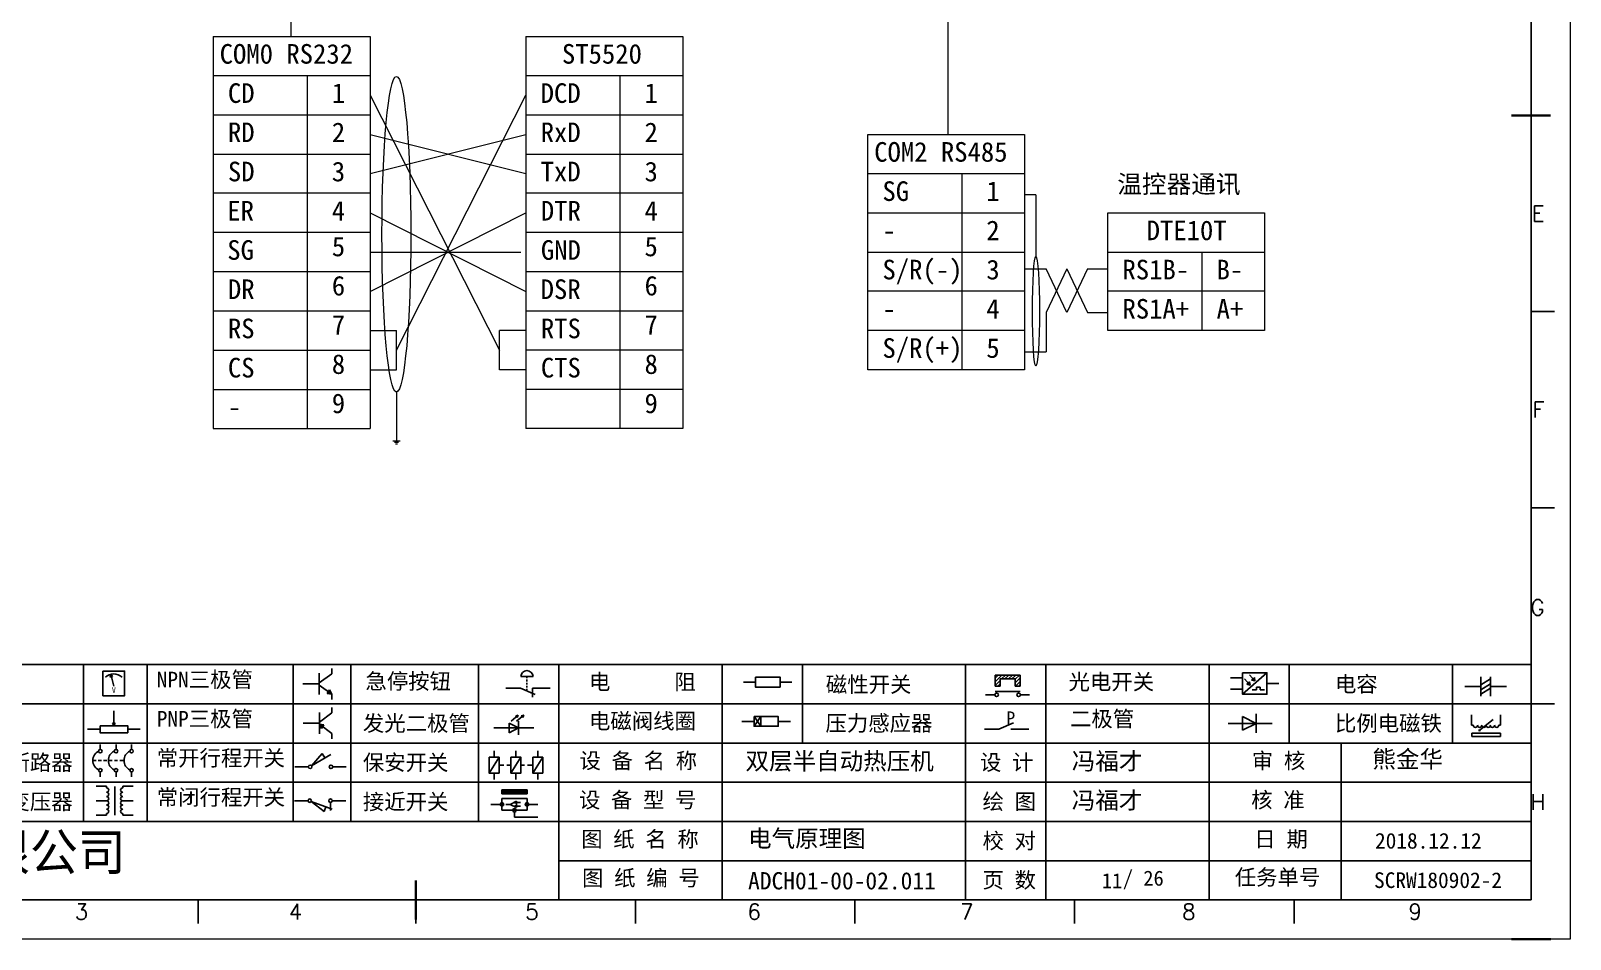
# Model space of a CAD drawing. Extents: x 33864 to 41687, y -3582 to -110.
# Drawn here: x 39065 to 39261.3, y -2914.6 to -2798.9 of the extents above; entities that cross this region are included whole.
import ezdxf
from ezdxf.enums import TextEntityAlignment as Align

# ---------------------------------------------------------------- set-up
doc = ezdxf.new("R2010")
doc.units = 0
doc.header["$MEASUREMENT"] = 0
doc.layers.add('AE_BOR', color=1, linetype='Continuous')
doc.layers.add('细实线层', color=7, linetype='Continuous')
doc.styles.add('WD', font='romans.shx', dxfattribs={"bigfont": 'gbcbig.shx'})
doc.styles.add('汉字', font='')
doc.styles.get('汉字').set_extended_font_data('新宋体')

# ---------------------------------------------------------------- blocks, each defined once
blk = doc.blocks.new('磁性开关')
at = {"linetype": 'ByBlock'}
h = blk.add_hatch(dxfattribs=at)
h.set_pattern_fill('ANSI31', color=256, scale=0.1, style=0)
h.set_pattern_definition([(45, (0, 0), (-0.224506403, 0.224506403), [])])
h.paths.add_polyline_path([(-1907.69, -775.29), (-1910.88, -775.29), (-1910.88, -776.69), (-1910.25, -776.69), (-1910.25, -775.79), (-1908.31, -775.79), (-1908.31, -776.69), (-1907.69, -776.69)])
for p, q in [((-1910.88, -776.69), (-1910.88, -775.29)), ((-1910.88, -775.29), (-1907.69, -775.29)), ((-1907.69, -775.29), (-1907.69, -776.69)), ((-1910.88, -776.69), (-1910.25, -776.69)), ((-1910.88, -777.39), (-1907.69, -777.39)), ((-1910.25, -776.69), (-1910.25, -775.79)), ((-1910.25, -775.79), (-1908.31, -775.79)), ((-1908.31, -776.69), (-1908.31, -775.79)), ((-1908.31, -776.69), (-1907.69, -776.69)), ((-1910.91, -777.81), (-1912.09, -777.81)), ((-1907.66, -777.81), (-1906.48, -777.81))]:
    blk.add_line(p, q, dxfattribs=at)
for centre in [(-1910.68, -777.81), (-1907.88, -777.81)]:
    blk.add_circle(centre, 0.225, dxfattribs=at)
blk = doc.blocks.new('光电开关')
at = {"linetype": 'ByBlock'}
h = blk.add_hatch(dxfattribs=at)
h.set_pattern_fill('ANSI31', color=256, scale=0.01, style=0)
h.set_pattern_definition([(45, (0.172267, 0), (-0.0224506403, 0.0224506403), [])])
h.paths.add_polyline_path([(-1882.44, -776.34), (-1882.5, -775.91), (-1882.68, -776.07)])
h.paths.add_polyline_path([(-1882.44, -776.34), (-1882.68, -776.07), (-1882.86, -776.23)])
h.paths.add_polyline_path([(-1883.11, -776.45), (-1883.29, -776.61), (-1883.05, -776.88)])
h.paths.add_polyline_path([(-1883.29, -776.61), (-1883.47, -776.77), (-1883.05, -776.88)])
for p, q in [((-1880.91, -775.3), (-1884.01, -778.05)), ((-1884.01, -775.96), (-1885.56, -775.96)), ((-1884.01, -777.39), (-1885.56, -777.39)), ((-1883.75, -776.09), (-1883.05, -776.88)), ((-1883.11, -776.45), (-1883.47, -776.77)), ((-1883.05, -776.88), (-1883.47, -776.77)), ((-1883.14, -775.55), (-1882.44, -776.34)), ((-1883.05, -776.88), (-1883.11, -776.45)), ((-1882.5, -775.91), (-1882.86, -776.23)), ((-1882.44, -776.34), (-1882.86, -776.23)), ((-1882.44, -776.34), (-1882.5, -775.91)), ((-1882.23, -777.47), (-1882.23, -777.14)), ((-1882.23, -777.14), (-1881.78, -777.14)), ((-1881.78, -777.47), (-1881.78, -777.14)), ((-1879.37, -776.67), (-1880.91, -776.67)), ((-1882.78, -777.47), (-1882.23, -777.47)), ((-1881.23, -777.47), (-1881.78, -777.47))]:
    blk.add_line(p, q, dxfattribs=at)
blk.add_lwpolyline([(-1884.01, -775.3), (-1880.91, -775.3), (-1880.91, -778.05), (-1884.01, -778.05)], close=True, dxfattribs=at)
blk = doc.blocks.new('电磁阀线圈')
at = {"linetype": 'ByBlock'}
for p, q in [((-1854.61, -796.54), (-1856.17, -796.54)), ((-1854.61, -795.92), (-1853.75, -797.16)), ((-1853.75, -795.92), (-1854.61, -797.16)), ((-1853.75, -795.92), (-1853.75, -797.16)), ((-1851.53, -796.54), (-1849.97, -796.54))]:
    blk.add_line(p, q, dxfattribs=at)
blk.add_lwpolyline([(-1854.61, -795.92), (-1851.53, -795.92), (-1851.53, -797.16), (-1854.61, -797.16)], close=True, dxfattribs=at)
blk = doc.blocks.new('电压表')
at = {"linetype": 'ByBlock'}
for p, q in [((-1814.84, -780.75), (-1814.91, -781.13)), ((-1814.6, -781.05), (-1814.91, -781.13)), ((-1814.84, -780.75), (-1814.46, -782.26)), ((-1814.84, -780.75), (-1814.6, -781.05))]:
    blk.add_line(p, q, dxfattribs=at)
blk.add_lwpolyline([(-1815.84, -780.34), (-1813.07, -780.34), (-1813.07, -783.49), (-1815.84, -783.49)], close=True, dxfattribs=at)
blk.add_arc((-1814.46, -782.26), 1.56, 46.8313, 133.1687, dxfattribs=at)
at = {"linetype": 'ByBlock', "insert": (-1814.7, -782.39), "char_height": 0.75, "width": 0.6768, "attachment_point": 1}
blk.add_mtext('V', dxfattribs=at)
blk = doc.blocks.new('电位器')
at = {"linetype": 'ByBlock'}
for p, q in [((-1814.45, -787.3), (-1814.62, -786.96)), ((-1814.62, -786.96), (-1814.27, -786.96)), ((-1814.45, -787.3), (-1814.45, -785.39)), ((-1814.45, -787.3), (-1814.27, -786.96)), ((-1816.21, -787.75), (-1817.79, -787.75)), ((-1812.68, -787.75), (-1811.1, -787.75))]:
    blk.add_line(p, q, dxfattribs=at)
blk.add_lwpolyline([(-1816.21, -787.3), (-1812.68, -787.3), (-1812.68, -788.2), (-1816.21, -788.2)], close=True, dxfattribs=at)
blk = doc.blocks.new('三相断路器')
at = {"linetype": 'ByBlock'}
for p, q in [((-1816.17, -790.33), (-1816.17, -789.7)), ((-1814.17, -790.33), (-1814.17, -789.7)), ((-1812.18, -790.33), (-1812.18, -789.7)), ((-1817.14, -791.74), (-1816.72, -791.74)), ((-1816.45, -791.74), (-1816.03, -791.74)), ((-1815.76, -791.74), (-1815.34, -791.74)), ((-1815.07, -791.74), (-1814.65, -791.74)), ((-1814.38, -791.74), (-1813.96, -791.74)), ((-1813.69, -791.74), (-1813.27, -791.74)), ((-1816.17, -793.19), (-1816.17, -793.83)), ((-1814.17, -793.19), (-1814.17, -793.83)), ((-1812.18, -793.19), (-1812.18, -793.83))]:
    blk.add_line(p, q, dxfattribs=at)
for centre in [(-1816.17, -790.55), (-1814.17, -790.55), (-1812.18, -790.55), (-1816.17, -792.98), (-1814.17, -792.98), (-1812.18, -792.98)]:
    blk.add_circle(centre, 0.219, dxfattribs=at)
for centre in [(-1815.81, -791.74), (-1813.82, -791.74), (-1811.83, -791.74)]:
    blk.add_arc(centre, 1.32, 115.5791, 244.4209, dxfattribs=at)
blk = doc.blocks.new('三相变压器')
at = {"linetype": 'ByBlock'}
for p, q in [((-1816.69, -795.03), (-1815.37, -795.03)), ((-1815.37, -795.03), (-1815.37, -795.24)), ((-1814.34, -798.7), (-1814.34, -795.04)), ((-1812, -795.03), (-1813.32, -795.03)), ((-1813.32, -795.03), (-1813.32, -795.24)), ((-1816.69, -796.87), (-1815.37, -796.87)), ((-1812, -796.87), (-1813.32, -796.87)), ((-1816.69, -798.71), (-1815.37, -798.71)), ((-1815.37, -798.71), (-1815.37, -798.5)), ((-1813.32, -798.71), (-1813.32, -798.5)), ((-1812, -798.71), (-1813.32, -798.71))]:
    blk.add_line(p, q, dxfattribs=at)
for centre, start, end in [((-1815.37, -795.51), 270, 90), ((-1815.37, -796.06), 270, 90), ((-1815.37, -796.6), 270, 90), ((-1815.37, -797.14), 270, 90), ((-1813.32, -795.51), 90, 270), ((-1813.32, -796.06), 90, 270), ((-1813.32, -796.6), 90, 270), ((-1813.32, -797.14), 90, 270), ((-1815.37, -797.68), 270, 90), ((-1815.37, -798.23), 270, 90), ((-1813.32, -797.68), 90, 270), ((-1813.32, -798.23), 90, 270)]:
    blk.add_arc(centre, 0.271, start, end, dxfattribs=at)
blk = doc.blocks.new('压力感应器')
at = {"linetype": 'ByBlock'}
for p, q in [((-1815.59, -777.73), (-1813.71, -776.93)), ((-1817.44, -777.73), (-1815.59, -777.73)), ((-1811.78, -777.73), (-1814.05, -777.73))]:
    blk.add_line(p, q, dxfattribs=at)
at = {"linetype": 'ByBlock', "insert": (-1814.65, -775.48), "char_height": 1.68, "width": 1.2242, "attachment_point": 1}
blk.add_mtext('{\\fNSimSun|b0|i0|c134|p49;P}', dxfattribs=at)
blk = doc.blocks.new('二极管')
at = {"linetype": 'ByBlock'}
for p, q in [((-1787.52, -776.77), (-1781.92, -776.77)), ((-1783.97, -776.77), (-1785.69, -775.9)), ((-1785.69, -775.9), (-1785.69, -777.65)), ((-1783.97, -776.77), (-1785.69, -777.65)), ((-1783.97, -777.99), (-1783.97, -775.56))]:
    blk.add_line(p, q, dxfattribs=at)
blk = doc.blocks.new('NPN三极管')
at = {"linetype": 'ByBlock'}
for p, q in [((-1785.73, -780.61), (-1785.73, -783.32)), ((-1785.73, -781.82), (-1784.15, -780.66)), ((-1784.15, -780.66), (-1784.15, -779.98)), ((-1785.73, -781.97), (-1787.81, -781.97)), ((-1785.73, -782.11), (-1784.15, -783.27)), ((-1784.41, -782.73), (-1784.74, -783.18)), ((-1784.15, -783.27), (-1784.74, -783.18)), ((-1784.15, -783.27), (-1784.41, -782.73)), ((-1784.15, -783.27), (-1784.15, -783.96))]:
    blk.add_line(p, q, dxfattribs=at)
blk = doc.blocks.new('PNP三极管')
at = {"linetype": 'ByBlock'}
for p, q in [((-1783.32, -785.43), (-1783.32, -784.75)), ((-1784.9, -786.74), (-1786.98, -786.74)), ((-1784.9, -785.38), (-1784.9, -788.09)), ((-1784.9, -786.59), (-1783.32, -785.43)), ((-1784.9, -786.88), (-1783.32, -788.04)), ((-1784.9, -786.88), (-1784.31, -786.97)), ((-1784.9, -786.88), (-1784.64, -787.42)), ((-1784.31, -786.97), (-1784.64, -787.42)), ((-1783.32, -788.04), (-1783.32, -788.73))]:
    blk.add_line(p, q, dxfattribs=at)
blk = doc.blocks.new('常开行程开关')
at = {"linetype": 'ByBlock'}
for p, q in [((-1785.89, -792.17), (-1784.52, -790.62)), ((-1785.89, -792.17), (-1783.43, -790.72)), ((-1784.52, -790.62), (-1784.19, -791.17)), ((-1786.29, -792.3), (-1788.01, -792.3)), ((-1781.48, -792.3), (-1783.21, -792.3))]:
    blk.add_line(p, q, dxfattribs=at)
for centre in [(-1786.07, -792.3), (-1783.42, -792.3)]:
    blk.add_circle(centre, 0.219, dxfattribs=at)
blk = doc.blocks.new('常闭行程开关')
at = {"linetype": 'ByBlock'}
for p, q in [((-1786.34, -796.62), (-1788.07, -796.62)), ((-1785.93, -796.72), (-1783.25, -797.7)), ((-1785.93, -796.72), (-1784.3, -798)), ((-1783.48, -796.84), (-1783.48, -797.85)), ((-1781.54, -796.62), (-1783.26, -796.62)), ((-1784.3, -798), (-1784.08, -797.4))]:
    blk.add_line(p, q, dxfattribs=at)
for centre in [(-1786.12, -796.62), (-1783.48, -796.62)]:
    blk.add_circle(centre, 0.219, dxfattribs=at)
blk = doc.blocks.new('电容')
at = {"linetype": 'ByBlock'}
for p, q in [((-1756.08, -782.99), (-1756.08, -780.56)), ((-1754.86, -780.79), (-1756.08, -781.55)), ((-1754.86, -782.99), (-1754.86, -780.56)), ((-1756.08, -781.77), (-1758.13, -781.77)), ((-1754.86, -781.44), (-1756.08, -782.2)), ((-1754.86, -781.99), (-1756.08, -782.75)), ((-1754.86, -781.77), (-1752.81, -781.77))]:
    blk.add_line(p, q, dxfattribs=at)
blk = doc.blocks.new('发光二极管')
at = {"linetype": 'ByBlock'}
for p, q in [((-1755.78, -785.92), (-1754.89, -785.14)), ((-1754.89, -785.14), (-1755.2, -785.22)), ((-1755.2, -785.22), (-1755.01, -785.43)), ((-1755.08, -785.92), (-1754.18, -785.14)), ((-1754.89, -785.14), (-1755.01, -785.43)), ((-1754.18, -785.14), (-1754.49, -785.22)), ((-1754.49, -785.22), (-1754.31, -785.43)), ((-1754.18, -785.14), (-1754.31, -785.43)), ((-1758.01, -786.77), (-1752.89, -786.77)), ((-1754.84, -786.77), (-1756.04, -786.16)), ((-1756.04, -786.16), (-1756.04, -787.39)), ((-1754.84, -786.77), (-1756.04, -787.39)), ((-1754.84, -787.63), (-1754.84, -785.92))]:
    blk.add_line(p, q, dxfattribs=at)
blk = doc.blocks.new('比例电磁阀')
at = {"linetype": 'ByBlock'}
for p, q in [((-1757.26, -775.38), (-1757.26, -776.71)), ((-1753.58, -775.38), (-1753.58, -776.71)), ((-1757.26, -776.71), (-1757.05, -776.71)), ((-1754.5, -775.98), (-1756.35, -777.44)), ((-1756.35, -777.44), (-1756.25, -777.25)), ((-1756.35, -777.44), (-1756.15, -777.38)), ((-1756.15, -777.38), (-1756.25, -777.25)), ((-1753.58, -776.71), (-1753.8, -776.71)), ((-1753.6, -777.73), (-1757.25, -777.73)), ((-1757.25, -778.13), (-1757.25, -777.73)), ((-1753.6, -778.13), (-1757.25, -778.13)), ((-1753.6, -777.73), (-1753.6, -778.13))]:
    blk.add_line(p, q, dxfattribs=at)
for centre in [(-1756.78, -776.71), (-1756.24, -776.71), (-1755.7, -776.71), (-1755.15, -776.71), (-1754.61, -776.71), (-1754.07, -776.71)]:
    blk.add_arc(centre, 0.271, 180, 0, dxfattribs=at)
blk = doc.blocks.new('保安开关')
at = {"linetype": 'ByBlock'}
for p, q in [((-1757.33, -790.79), (-1758.6, -792.81)), ((-1757.96, -790.79), (-1757.96, -789.97)), ((-1754.54, -790.79), (-1755.81, -792.81)), ((-1755.17, -790.79), (-1755.17, -789.97)), ((-1751.75, -790.79), (-1753.02, -792.81)), ((-1752.39, -790.79), (-1752.39, -789.97)), ((-1757.96, -792.81), (-1757.96, -793.62)), ((-1757.33, -791.8), (-1756.72, -791.8)), ((-1756.35, -791.8), (-1755.89, -791.8)), ((-1755.17, -792.81), (-1755.17, -793.62)), ((-1754.52, -791.8), (-1754.06, -791.8)), ((-1753.69, -791.8), (-1753.08, -791.8)), ((-1752.39, -792.81), (-1752.39, -793.62))]:
    blk.add_line(p, q, dxfattribs=at)
for points in [[(-1758.6, -790.79), (-1757.33, -790.79), (-1757.33, -792.81), (-1758.6, -792.81)], [(-1755.81, -790.79), (-1754.54, -790.79), (-1754.54, -792.81), (-1755.81, -792.81)], [(-1753.02, -790.79), (-1751.75, -790.79), (-1751.75, -792.81), (-1753.02, -792.81)]]:
    blk.add_lwpolyline(points, close=True, dxfattribs=at)
blk = doc.blocks.new('接近开关')
at = {"linetype": 'ByBlock'}
h = blk.add_hatch(dxfattribs=at)
h.set_pattern_fill('ANSI31', color=256, scale=0.01, style=0)
h.set_pattern_definition([(45, (-89.131516, -30.795668), (-0.0224506403, 0.0224506403), [])])
h.paths.add_polyline_path([(-1513.76, -1123.35), (-1513.76, -1122.85), (-1516.96, -1122.85), (-1516.96, -1123.35)])
for p, q in [((-1516.96, -1123.35), (-1516.96, -1122.85)), ((-1516.96, -1122.85), (-1513.76, -1122.85)), ((-1513.76, -1122.85), (-1513.76, -1123.35)), ((-1517.18, -1124.71), (-1518.36, -1124.71)), ((-1516.96, -1123.35), (-1513.76, -1123.35)), ((-1516.96, -1123.95), (-1513.76, -1123.95)), ((-1516.96, -1123.95), (-1516.96, -1125.47)), ((-1515.91, -1124.71), (-1516.45, -1124.71)), ((-1515.11, -1124.31), (-1515.91, -1124.71)), ((-1515.11, -1125.11), (-1515.91, -1124.71)), ((-1515.33, -1124.53), (-1515.17, -1124.53)), ((-1515.33, -1124.88), (-1515.17, -1124.88)), ((-1515.25, -1124.45), (-1515.25, -1124.61)), ((-1515.11, -1124.31), (-1515.11, -1125.11)), ((-1515.11, -1124.48), (-1514.58, -1124.48)), ((-1515.11, -1124.94), (-1514.58, -1124.94)), ((-1513.76, -1123.95), (-1513.76, -1125.47)), ((-1513.54, -1124.71), (-1512.36, -1124.71)), ((-1516.96, -1125.47), (-1513.76, -1125.47)), ((-1515.36, -1125.69), (-1515.36, -1126.36)), ((-1515.36, -1126.36), (-1512.36, -1126.36))]:
    blk.add_line(p, q, dxfattribs=at)
for centre in [(-1516.96, -1124.71), (-1513.76, -1124.71), (-1515.36, -1125.47)]:
    blk.add_circle(centre, 0.225, dxfattribs=at)
blk = doc.blocks.new('电阻')
at = {"linetype": 'ByBlock'}
for p, q in [((-3.09, 0), (-1.57, 0)), ((1.57, 0), (3.09, 0))]:
    blk.add_line(p, q, dxfattribs=at)
blk.add_lwpolyline([(-1.57, 0.63), (1.57, 0.63), (1.57, -0.63), (-1.57, -0.63)], close=True, dxfattribs=at)
blk = doc.blocks.new('急停按钮')
at = {"linetype": 'ByBlock'}
for p, q in [((-1.86, 0), (0, 0)), ((0, 0), (1.88, -0.81)), ((0.06, 1.45), (1.61, 1.45)), ((0.83, 1.45), (0.83, 1.24)), ((0.83, 1.07), (0.83, 0.85)), ((0.83, 0.68), (0.83, 0.47)), ((0.83, 0.29), (0.83, 0.08)), ((3.81, 0), (1.54, 0)), ((1.54, 0), (1.54, -1.15)), ((0.83, -0.09), (0.83, -0.24))]:
    blk.add_line(p, q, dxfattribs=at)
blk.add_arc((0.83, 1.45), 0.774, 0, 180)

msp = doc.modelspace()

# ---------------------------------------------------------------- linework, layer by layer
for p, q in [((39256.318, -2909.649), (39256.318, -2709.649)), ((38974.348, -2909.649), (39253.848, -2909.649)), ((39095.115, -2909.649), (39155.065, -2909.649)), ((39155.065, -2909.649), (39223.851, -2909.649))]:
    msp.add_line(p, q)
at = {"linetype": 'ByBlock'}
for p, q in [((39256.318, -2879.649), (38969.318, -2879.649)), ((39256.318, -2884.649), (38969.318, -2884.649)), ((39256.318, -2889.649), (38969.318, -2889.649)), ((39256.318, -2894.649), (38969.318, -2894.649)), ((39256.318, -2899.649), (38969.318, -2899.649)), ((39256.318, -2904.649), (39132.342, -2904.649))]:
    msp.add_line(p, q, dxfattribs=at)
at = {"lineweight": -2}
for p, q in [((39071.713, -2879.649), (39071.713, -2899.649)), ((39079.815, -2879.649), (39079.815, -2899.649)), ((39098.434, -2879.649), (39098.434, -2899.649)), ((39105.794, -2879.649), (39105.794, -2899.649)), ((39122.104, -2879.649), (39122.104, -2899.649)), ((39132.342, -2879.649), (39132.342, -2909.565)), ((39153.152, -2879.649), (39153.152, -2889.649)), ((39163.39, -2879.649), (39163.39, -2889.649)), ((39184.2, -2879.649), (39184.2, -2889.649)), ((39194.438, -2879.649), (39194.438, -2889.649)), ((39215.249, -2879.649), (39215.249, -2889.649)), ((39225.486, -2879.649), (39225.486, -2889.649)), ((39246.297, -2879.649), (39246.297, -2889.649)), ((39153.152, -2889.649), (39153.152, -2909.565)), ((39184.2, -2889.649), (39184.2, -2909.649)), ((39194.438, -2889.649), (39194.438, -2909.649)), ((39215.249, -2889.649), (39215.249, -2909.649)), ((39232.101, -2889.649), (39232.101, -2909.649))]:
    msp.add_line(p, q, dxfattribs=at)
at = {"ltscale": 2}
for p, q in [((39256.318, -2909.649), (39256.318, -2888.203)), ((39065.653, -2909.649), (38969.318, -2909.649)), ((39223.851, -2909.649), (39253.848, -2909.649)), ((39223.851, -2909.649), (39256.318, -2909.649))]:
    msp.add_line(p, q, dxfattribs=at)
at = {"lineweight": 9, "ltscale": 0.1}
for p, q in [((39065.653, -2909.649), (39095.115, -2909.649)), ((39093.758, -2909.649), (39093.758, -2909.649)), ((39093.758, -2909.649), (39093.758, -2909.649)), ((39093.758, -2909.649), (39093.758, -2909.649)), ((39093.758, -2909.649), (39093.758, -2909.649))]:
    msp.add_line(p, q, dxfattribs=at)
at = {"layer": 'AE_BOR', "color": 1, "lineweight": 15}
for p, q in [((39261.315, -2704.649), (39261.315, -2914.649)), ((39261.315, -2914.649), (38964.315, -2914.649))]:
    msp.add_line(p, q, dxfattribs=at)
at = {"layer": 'AE_BOR', "color": 2, "lineweight": 30}
for p, q in [((39253.818, -2809.649), (39258.818, -2809.649)), ((39114.098, -2907.149), (39114.098, -2912.149)), ((39114.098, -2909.649), (39114.098, -2912.149))]:
    msp.add_line(p, q, dxfattribs=at)
at = {"layer": 'AE_BOR'}
for p, q in [((39256.318, -2834.649), (39259.318, -2834.649)), ((39256.318, -2859.649), (39259.318, -2859.649)), ((39256.318, -2884.649), (39259.318, -2884.649)), ((39086.348, -2909.649), (39086.348, -2912.649)), ((39114.098, -2909.649), (39114.098, -2912.649)), ((39142.098, -2909.649), (39142.098, -2912.649)), ((39170.098, -2909.649), (39170.098, -2912.649)), ((39198.098, -2909.649), (39198.098, -2912.649)), ((39226.098, -2909.649), (39226.098, -2912.649))]:
    msp.add_line(p, q, dxfattribs=at)
at = {"layer": 'AE_BOR', "lineweight": 30}
msp.add_line((39258.848, -2914.649), (39253.848, -2914.649), dxfattribs=at)
at = {"layer": '细实线层', "lineweight": 0}
for p, q in [((39181.947, -2781.033), (39181.947, -2812.066)), ((39098.137, -2787.266), (39098.137, -2799.569)), ((39088.247, -2799.569), (39108.247, -2799.569)), ((39088.247, -2799.569), (39088.247, -2804.569)), ((39108.247, -2799.569), (39108.247, -2804.569)), ((39128.13, -2799.569), (39148.13, -2799.569)), ((39128.13, -2799.569), (39128.13, -2804.569)), ((39148.13, -2799.569), (39148.13, -2804.569)), ((39088.247, -2804.569), (39108.247, -2804.569)), ((39088.247, -2804.569), (39088.247, -2809.569)), ((39100.247, -2804.569), (39100.247, -2849.569)), ((39108.247, -2804.569), (39108.247, -2809.569)), ((39128.13, -2804.569), (39148.13, -2804.569)), ((39128.13, -2804.569), (39128.13, -2809.569)), ((39140.13, -2804.569), (39140.13, -2849.569)), ((39148.13, -2804.569), (39148.13, -2809.569)), ((39108.247, -2807.069), (39124.756, -2839.569)), ((39111.621, -2839.569), (39128.13, -2807.069)), ((39088.247, -2809.569), (39108.247, -2809.569)), ((39088.247, -2809.569), (39088.247, -2814.569)), ((39108.247, -2809.569), (39108.247, -2814.569)), ((39128.13, -2809.569), (39148.13, -2809.569)), ((39128.13, -2809.569), (39128.13, -2814.569)), ((39148.13, -2809.569), (39148.13, -2814.569)), ((39108.247, -2817.069), (39128.13, -2812.069)), ((39108.247, -2812.069), (39128.13, -2817.069)), ((39171.721, -2812.066), (39191.721, -2812.066)), ((39171.721, -2842.066), (39171.721, -2812.066)), ((39191.721, -2812.066), (39191.721, -2842.066)), ((39088.247, -2814.569), (39108.247, -2814.569)), ((39088.247, -2814.569), (39088.247, -2819.569)), ((39108.247, -2814.569), (39108.247, -2819.569)), ((39128.13, -2814.569), (39148.13, -2814.569)), ((39128.13, -2814.569), (39128.13, -2819.569)), ((39148.13, -2814.569), (39148.13, -2819.569)), ((39171.721, -2817.066), (39191.721, -2817.066)), ((39183.721, -2817.066), (39183.721, -2842.066)), ((39108.247, -2819.569), (39088.247, -2819.569)), ((39088.247, -2819.569), (39088.247, -2824.569)), ((39108.247, -2819.569), (39108.247, -2824.569)), ((39148.13, -2819.569), (39128.13, -2819.569)), ((39128.13, -2819.569), (39128.13, -2824.569)), ((39148.13, -2819.569), (39148.13, -2824.569)), ((39193.173, -2819.756), (39191.721, -2819.756)), ((39193.173, -2819.756), (39193.173, -2827.652)), ((39108.247, -2822.069), (39128.13, -2832.069)), ((39108.247, -2832.069), (39128.13, -2822.069)), ((39171.721, -2822.066), (39191.721, -2822.066)), ((39202.332, -2837.066), (39202.332, -2822.066)), ((39202.332, -2822.066), (39222.332, -2822.066)), ((39222.332, -2822.066), (39222.332, -2837.066)), ((39108.247, -2824.569), (39088.247, -2824.569)), ((39088.247, -2824.569), (39088.247, -2829.569)), ((39108.247, -2824.569), (39108.247, -2829.569)), ((39148.13, -2824.569), (39128.13, -2824.569)), ((39128.13, -2824.569), (39128.13, -2829.569)), ((39148.13, -2824.569), (39148.13, -2829.569)), ((39108.247, -2827.069), (39127.48, -2827.069)), ((39171.721, -2827.066), (39191.721, -2827.066)), ((39202.332, -2827.066), (39222.332, -2827.066)), ((39214.332, -2827.066), (39214.332, -2837.066)), ((39108.247, -2829.569), (39088.247, -2829.569)), ((39088.247, -2829.569), (39088.247, -2834.569)), ((39108.247, -2829.569), (39108.247, -2834.569)), ((39148.13, -2829.569), (39128.13, -2829.569)), ((39128.13, -2829.569), (39128.13, -2834.569)), ((39148.13, -2829.569), (39148.13, -2834.569)), ((39191.721, -2829.192), (39194.469, -2829.192)), ((39197.107, -2829.192), (39194.469, -2834.785)), ((39197.107, -2834.785), (39194.469, -2829.192)), ((39197.107, -2829.192), (39199.746, -2834.785)), ((39199.746, -2829.192), (39197.107, -2834.785)), ((39199.746, -2829.192), (39202.332, -2829.192)), ((39191.721, -2832.066), (39171.721, -2832.066)), ((39222.332, -2832.066), (39202.332, -2832.066)), ((39088.247, -2834.569), (39108.247, -2834.569)), ((39088.247, -2834.569), (39088.247, -2839.569)), ((39108.247, -2834.569), (39108.247, -2839.569)), ((39128.13, -2834.569), (39148.13, -2834.569)), ((39128.13, -2834.569), (39128.13, -2839.569)), ((39148.13, -2834.569), (39148.13, -2839.569)), ((39194.469, -2834.785), (39194.469, -2839.785)), ((39199.746, -2834.785), (39202.332, -2834.785)), ((39108.247, -2837.069), (39111.621, -2837.069)), ((39111.621, -2842.069), (39111.621, -2837.069)), ((39128.13, -2837.069), (39124.756, -2837.069)), ((39124.756, -2842.069), (39124.756, -2837.069)), ((39191.721, -2837.066), (39171.721, -2837.066)), ((39222.332, -2837.066), (39202.332, -2837.066)), ((39088.247, -2839.569), (39108.247, -2839.569)), ((39088.247, -2839.569), (39088.247, -2844.569)), ((39108.247, -2839.569), (39108.247, -2844.569)), ((39148.13, -2839.569), (39128.13, -2839.569)), ((39128.13, -2839.569), (39128.13, -2844.569)), ((39148.13, -2839.569), (39148.13, -2844.569)), ((39191.721, -2839.785), (39194.469, -2839.785)), ((39108.247, -2842.069), (39111.621, -2842.069)), ((39128.13, -2842.069), (39124.756, -2842.069)), ((39191.721, -2842.066), (39171.721, -2842.066)), ((39088.247, -2844.569), (39108.247, -2844.569)), ((39088.247, -2844.569), (39088.247, -2849.569)), ((39108.247, -2844.569), (39108.247, -2849.569)), ((39148.13, -2844.569), (39128.13, -2844.569)), ((39128.13, -2844.569), (39128.13, -2849.569)), ((39148.13, -2844.569), (39148.13, -2849.569)), ((39111.621, -2844.904), (39111.621, -2851.134)), ((39088.247, -2849.569), (39108.247, -2849.569)), ((39148.13, -2849.569), (39128.13, -2849.569)), ((39111.156, -2851.134), (39112.086, -2851.134)), ((39111.362, -2851.307), (39111.88, -2851.307)), ((39111.495, -2851.488), (39111.747, -2851.488))]:
    msp.add_line(p, q, dxfattribs=at)
for centre, major_axis, ratio in [((39111.621, -2824.786), (0, 20.118), 0.0917754), ((39193.173, -2834.621), (0, 6.968), 0.0640345)]:
    msp.add_ellipse(centre, major_axis=major_axis, ratio=ratio, dxfattribs=at)

# ---------------------------------------------------------------- block references
at = {"linetype": 'ByBlock'}
for name, p in [('NPN三极管', (40887.512, -2100.147)), ('电压表', (40890.024, -2100.134)), ('磁性开关', (41098.844, -2105.69)), ('光电开关', (41103.54, -2105.381)), ('电容', (41006.007, -2100.668)), ('电位器', (40890.024, -2100.134)), ('PNP三极管', (40886.687, -2100.376)), ('压力感应器', (41004.039, -2110.134)), ('二极管', (41005.227, -2110.376)), ('发光二极管', (40882.03, -2100.957)), ('电磁阀线圈', (41011.84, -2090.352)), ('比例电磁阀', (41006.007, -2110.668)), ('三相断路器', (40890.024, -2100.134)), ('常开行程开关', (40886.687, -2100.376)), ('保安开关', (40882.03, -2100.668)), ('三相变压器', (40890.024, -2100.134)), ('接近开关', (40642.031, -1772.752)), ('常闭行程开关', (40886.687, -2100.376))]:
    msp.add_blockref(name, p, dxfattribs=at)
for name, p in [('急停按钮', (39127.431, -2882.634)), ('电阻', (39158.971, -2881.873))]:
    msp.add_blockref(name, p)

# ---------------------------------------------------------------- texts
at = {"lineweight": 0, "char_height": 2.5, "attachment_point": 1}
for s, insert, width in [('{\\fSimSun|b0|i0|c134|p2;COM0 RS232}', (39089.076, -2800.548), 20.95786), ('{\\fSimSun|b0|i0|c134|p2;ST5520}', (39132.726, -2800.548), 28.79097), ('{\\fSimSun|b0|i0|c134|p2;CD}', (39090.126, -2805.548), 16.90853), ('{\\fSimSun|b0|i0|c134|p2;DCD}', (39130.009, -2805.548), 16.90853), ('{\\fSimSun|b0|i0|c134|p2;1}', (39103.377, -2805.548), 16.90853), ('{\\fSimSun|b0|i0|c134|p2;1}', (39143.26, -2805.548), 16.90853), ('{\\fSimSun|b0|i0|c134|p2;RD}', (39090.126, -2810.548), 16.90853), ('{\\fSimSun|b0|i0|c134|p2;2}', (39103.377, -2810.548), 16.90853), ('{\\fSimSun|b0|i0|c134|p2;RxD}', (39130.009, -2810.548), 16.90853), ('{\\fSimSun|b0|i0|c134|p2;2}', (39143.26, -2810.548), 16.90853), ('{\\fSimSun|b0|i0|c134|p2;COM2 RS485}', (39172.55, -2813.046), 20.95786), ('{\\fSimSun|b0|i0|c134|p2;SD}', (39090.126, -2815.548), 16.90853), ('{\\fSimSun|b0|i0|c134|p2;3}', (39103.377, -2815.548), 16.90853), ('{\\fSimSun|b0|i0|c134|p2;TxD}', (39130.009, -2815.548), 16.90853), ('{\\fSimSun|b0|i0|c134|p2;3}', (39143.26, -2815.548), 16.90853), ('{\\fSimSun|b0|i0|c134|p2;SG}', (39173.6, -2818.046), 16.90853), ('{\\fSimSun|b0|i0|c134|p2;1}', (39186.851, -2818.046), 16.90853), ('{\\fSimSun|b0|i0|c134|p2;ER}', (39090.044, -2820.548), 16.90853), ('{\\fSimSun|b0|i0|c134|p2;4}', (39103.377, -2820.548), 16.90853), ('{\\fSimSun|b0|i0|c134|p2;DTR}', (39130.036, -2820.548), 16.90853), ('{\\fSimSun|b0|i0|c134|p2;4}', (39143.26, -2820.548), 16.90853), ('{\\fSimSun|b0|i0|c134|p2;2}', (39186.851, -2823.046), 16.90853), ('{\\fSimSun|b0|i0|c134|p2;DTE10T}', (39207.295, -2823.046), 20.95786), ('{\\fSimSun|b0|i0|c134|p2;5}', (39103.377, -2825.096), 16.90853), ('{\\fSimSun|b0|i0|c134|p2;5}', (39143.26, -2825.096), 16.90853), ('{\\fSimSun|b0|i0|c134|p2;-}', (39173.6, -2823.046), 16.90853), ('{\\fSimSun|b0|i0|c134|p2;SG}', (39090.044, -2825.548), 16.90853), ('{\\fSimSun|b0|i0|c134|p2;GND}', (39130.036, -2825.548), 16.90853), ('{\\fSimSun|b0|i0|c134|p2;S/R(-)}', (39173.6, -2828.046), 16.90853), ('{\\fSimSun|b0|i0|c134|p2;3}', (39186.851, -2828.046), 16.90853), ('{\\fNSimSun|b0|i0|c134|p49;\\C0;RS1B-}', (39204.211, -2828.046), 16.90853), ('{\\fSimSun|b0|i0|c134|p2;B-}', (39216.215, -2828.046), 16.90853), ('{\\fSimSun|b0|i0|c134|p2;DR}', (39090.126, -2830.548), 16.90853), ('{\\fSimSun|b0|i0|c134|p2;6}', (39103.377, -2830.096), 16.90853), ('{\\fSimSun|b0|i0|c134|p2;DSR}', (39130.009, -2830.548), 16.90853), ('{\\fSimSun|b0|i0|c134|p2;6}', (39143.26, -2830.096), 16.90853), ('{\\fNSimSun|b0|i0|c134|p49;\\C0;RS1A+}', (39204.211, -2833.046), 16.90853), ('\\pt7.5;{\\fSimSun|b0|i0|c134|p2;-}', (39173.6, -2833.046), 16.90853), ('{\\fSimSun|b0|i0|c134|p2;4}', (39186.851, -2833.046), 16.90853), ('{\\fSimSun|b0|i0|c134|p2;A+}', (39216.215, -2833.046), 16.90853), ('{\\fSimSun|b0|i0|c134|p2;RS}', (39090.126, -2835.548), 16.90853), ('{\\fSimSun|b0|i0|c134|p2;7}', (39103.377, -2835.096), 16.90853), ('{\\fSimSun|b0|i0|c134|p2;RTS}', (39130.036, -2835.548), 16.90853), ('{\\fSimSun|b0|i0|c134|p2;7}', (39143.26, -2835.096), 16.90853), ('{\\fSimSun|b0|i0|c134|p2;S/R(+)}', (39173.6, -2838.046), 16.90853), ('{\\fSimSun|b0|i0|c134|p2;5}', (39186.851, -2838.046), 16.90853), ('{\\fSimSun|b0|i0|c134|p2;CS}', (39090.126, -2840.548), 16.90853), ('{\\fSimSun|b0|i0|c134|p2;8}', (39103.377, -2840.096), 16.90853), ('{\\fSimSun|b0|i0|c134|p2;CTS}', (39130.036, -2840.548), 16.90853), ('{\\fSimSun|b0|i0|c134|p2;8}', (39143.26, -2840.096), 16.90853), ('{\\fSimSun|b0|i0|c134|p2;9}', (39103.377, -2845.096), 16.90853), ('{\\fSimSun|b0|i0|c134|p2;9}', (39143.26, -2845.096), 16.90853), ('{\\fSimSun|b0|i0|c134|p2;-}', (39090.126, -2845.548), 16.90853)]:
    msp.add_mtext(s, dxfattribs=dict(at, insert=insert, width=width))
at = {"attachment_point": 1}
for s, insert, char_height, width in [('{\\fFangSong|b0|i0|c134|p49;温控器通讯}', (39203.555, -2817.247), 2.304, 21.00941), ('{\\fKaiTi_GB2312|b0|i0|c134|p49;双层半自动热压机}', (39156.137, -2890.84), 2.2, 27.73841), ('{\\fKaiTi_GB2312|b0|i0|c134|p49;冯福才}', (39197.748, -2890.851), 2.2, 15.31746), ('{\\fKaiTi_GB2312|b0|i0|c134|p49;熊金华}', (39236.088, -2890.594), 2.2, 15.31746), ('{\\fKaiTi_GB2312|b0|i0|c134|p49;冯福才}', (39197.748, -2895.851), 2.2, 15.31746), ('{\\fKaiTi_GB2312|b0|i0|c134|p49;电气原理图}', (39156.462, -2900.702), 2.2, 25.88003), ('{\\fKaiTi_GB2312|b0|i0|c134|p49;2018.12.12}', (39236.419, -2901.104), 2, 60.2542), ('{\\fKaiTi_GB2312|b0|i0|c134|p49;ADCH01-00-02.011}', (39156.462, -2906.102), 2.2, 25.68687), ('{\\fKaiTi_GB2312|b0|i0|c134|p49;11}', (39201.582, -2906.23), 1.92, 2.26819), ('{\\fKaiTi_GB2312|b0|i0|c134|p49;/ 26}', (39204.253, -2905.908), 1.92, 6.84443)]:
    msp.add_mtext(s, dxfattribs=dict(at, insert=insert, char_height=char_height, width=width))
at = {"char_height": 2, "attachment_point": 1, "style": '汉字'}
for s, insert in [('{\\fKaiTi_GB2312|b0|i0|c134|p49;NPN三极管}', (39081.048, -2880.557)), ('{\\fKaiTi_GB2312|b0|i0|c134|p49;急停按钮}', (39107.67, -2880.77)), ('{\\fKaiTi_GB2312|b0|i0|c134|p49;电      阻}', (39136.176, -2880.842)), ('{\\fKaiTi_GB2312|b0|i0|c134|p49;磁性开关}', (39166.387, -2881.178)), ('{\\fKaiTi_GB2312|b0|i0|c134|p49;光电开关}', (39197.338, -2880.841)), ('{\\fKaiTi_GB2312|b0|i0|c134|p49;电容}', (39231.313, -2881.129)), ('{\\fKaiTi_GB2312|b0|i0|c134|p49;PNP三极管}', (39081.048, -2885.557)), ('{\\fKaiTi_GB2312|b0|i0|c134|p49;发光二极管}', (39107.337, -2886.129)), ('{\\fKaiTi_GB2312|b0|i0|c134|p49;电磁阀线圈}', (39136.176, -2885.842)), ('{\\fKaiTi_GB2312|b0|i0|c134|p49;压力感应器}', (39166.334, -2886.119)), ('{\\fKaiTi_GB2312|b0|i0|c134|p49;二极管}', (39197.519, -2885.557)), ('{\\fKaiTi_GB2312|b0|i0|c134|p49;比例电磁铁}', (39231.313, -2886.129)), ('{\\fKaiTi_GB2312|b0|i0|c134|p49;三相断路器}', (39056.682, -2891.119)), ('{\\fKaiTi_GB2312|b0|i0|c134|p49;常开行程开关}', (39081.048, -2890.557)), ('{\\fKaiTi_GB2312|b0|i0|c134|p49;保安开关}', (39107.337, -2891.129)), ('{\\fKaiTi_GB2312|b0|i0|c134|p0;设 备 名 称}', (39134.969, -2890.894)), ('{\\fKaiTi_GB2312|b0|i0|c134|p0;设 计}', (39186.036, -2891.11)), ('{\\fKaiTi_GB2312|b0|i0|c134|p0;审 核}', (39220.704, -2890.9)), ('{\\fKaiTi_GB2312|b0|i0|c134|p49;三相变压器}', (39056.682, -2896.119)), ('{\\fKaiTi_GB2312|b0|i0|c134|p49;常闭行程开关}', (39081.048, -2895.557)), ('{\\fKaiTi_GB2312|b0|i0|c134|p49;接近开关}', (39107.337, -2896.129)), ('{\\fKaiTi_GB2312|b0|i0|c134|p0;设 备 型 号}', (39134.895, -2895.894)), ('{\\fKaiTi_GB2312|b0|i0|c134|p0;绘 图}', (39186.365, -2896.11)), ('{\\fKaiTi_GB2312|b0|i0|c134|p0;核 准}', (39220.634, -2895.9)), ('{\\fKaiTi_GB2312|b0|i0|c134|p0;图 纸 名 称}', (39135.179, -2900.894)), ('{\\fKaiTi_GB2312|b0|i0|c134|p0;校 对}', (39186.365, -2901.11)), ('{\\fKaiTi_GB2312|b0|i0|c134|p0;日 期}', (39221.031, -2900.9)), ('{\\fKaiTi_GB2312|b0|i0|c134|p0;图 纸 编 号}', (39135.296, -2905.846)), ('{\\fKaiTi_GB2312|b0|i0|c134|p0;任务单号}', (39218.532, -2905.751)), ('{\\fKaiTi_GB2312|b0|i0|c134|p0;页 数}', (39186.365, -2906.11)), ('{\\fKaiTi_GB2312|b0|i0|c134|p0;SCRW180902-2}', (39236.295, -2906.124))]:
    msp.add_mtext(s, dxfattribs=dict(at, insert=insert))
at = {"lineweight": -2, "insert": (38991.452, -2901.178), "char_height": 4.70644, "width": 96.11383, "attachment_point": 1}
msp.add_mtext('深圳市卓誉自动化科技有限公司', dxfattribs=at)
at = {"layer": 'AE_BOR', "style": 'WD'}
for s, p in [('E', (39258.057, -2822.149)), ('F', (39258.057, -2847.149)), ('F', (39258.057, -2847.149)), ('G', (39258.057, -2872.368)), ('H', (39258.152, -2897.149))]:
    msp.add_text(s, height=2, dxfattribs=at).set_placement(p, align=Align.MIDDLE_RIGHT)
for s, p in [('3', (39071.46, -2912.149)), ('4', (39098.761, -2912.149)), ('5', (39128.91, -2912.149)), ('6', (39157.255, -2912.149)), ('7', (39184.353, -2912.149)), ('8', (39212.683, -2912.149)), ('9', (39241.547, -2912.149))]:
    msp.add_text(s, height=2, dxfattribs=at).set_placement(p, align=Align.CENTER)

doc.saveas('drawing.dxf')
